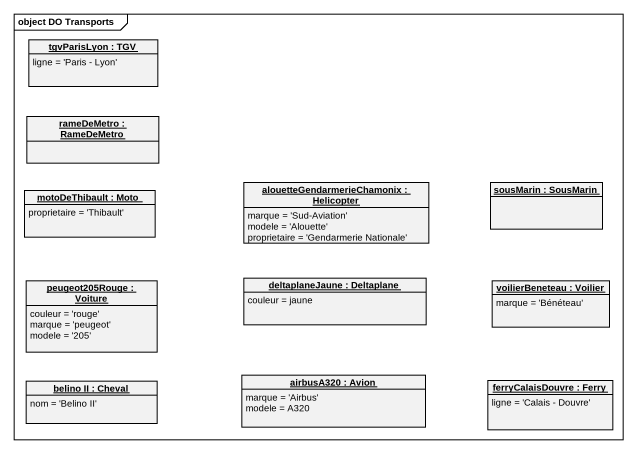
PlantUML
@startuml
mainframe object DO Transports
hide circle
hide empty members
object "tgvParisLyon : TGV" as tgvParisLyon {
  ligne = 'Paris - Lyon'
}
object "rameDeMetro : RameDeMetro" as rameDeMetro
object "motoDeThibault : Moto" as motoDeThibault {
  proprietaire = 'Thibault'
}
object "alouetteGendarmerieChamonix : Helicopter" as alouetteGendarmerieChamonix {
  marque = 'Sud-Aviation'
  modele = 'Alouette'
  proprietaire = 'Gendarmerie Nationale'
}
object "sousMarin : SousMarin" as sousMarin
object "peugeot205Rouge : Voiture" as peugeot205Rouge {
  couleur = 'rouge'
  marque = 'peugeot'
  modele = '205'
}
object "deltaplaneJaune : Deltaplane" as deltaplaneJaune {
  couleur = jaune
}
object "voilierBeneteau : Voilier" as voilierBeneteau {
  marque = 'Bénéteau'
}
object "belino II : Cheval" as belino_II {
  nom = 'Belino II'
}
object "airbusA320 : Avion" as airbusA320 {
  marque = 'Airbus'
  modele = A320
}
object "ferryCalaisDouvre : Ferry" as ferryCalaisDouvre {
  ligne = 'Calais - Douvre'
}
@enduml
